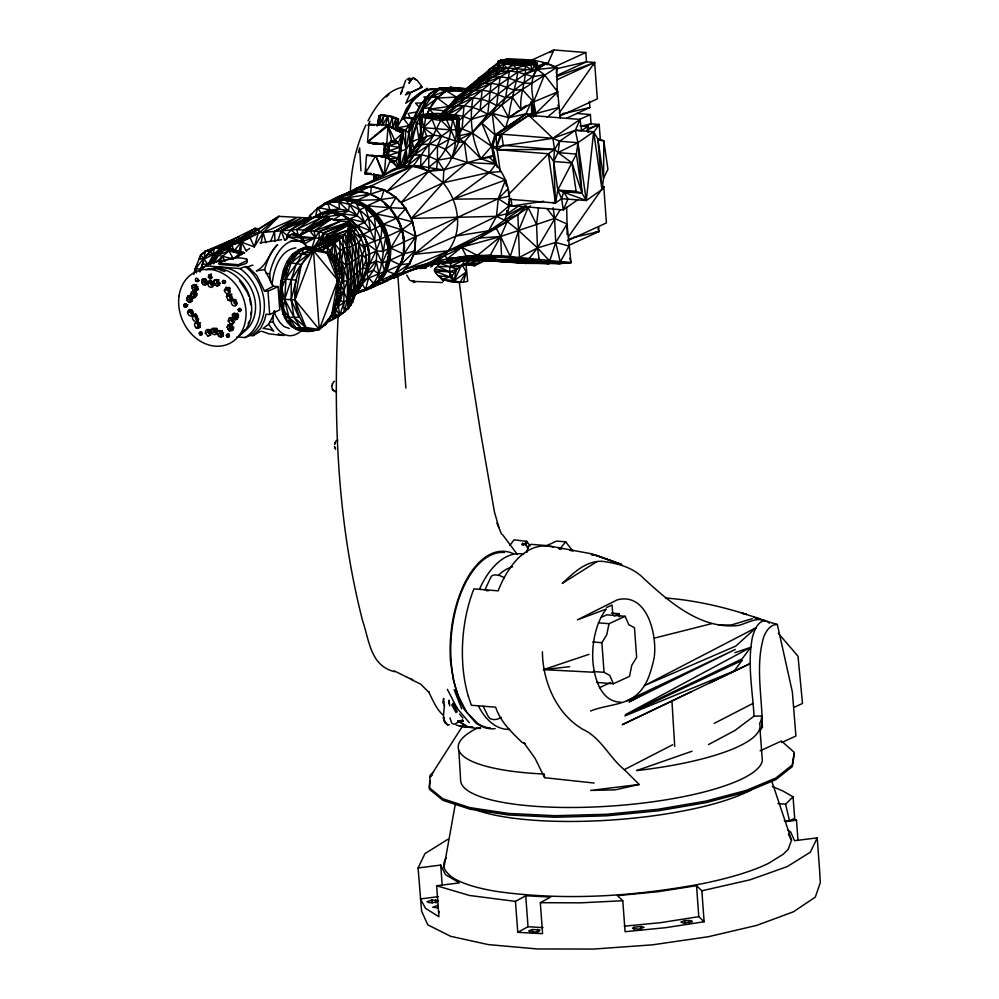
<?xml version="1.0" encoding="UTF-8"?>
<svg xmlns="http://www.w3.org/2000/svg" width="999" height="999" viewBox="0 0 999 999"><rect width="100%" height="100%" fill="white"/><g stroke="black" fill="none" stroke-linecap="round" stroke-linejoin="round"><path stroke-width="1.5" d="M350.774 192.295L355.806 188.649L401.698 166.558L422.265 138.337L425.574 118.232L424.95 116.146L420.467 115.26L419.992 116.021L420.904 139.123L402.272 165.984L399.088 168.194M375.374 178.833L375.387 174.525M437.724 908.303L437.737 905.456L432.754 907.192L438.461 908.016M444.018 705.481L444.031 701.922M641.221 929.569L641.221 926.485L633.89 927.247L632.604 928.283L638.436 929.22L644.043 927.322L641.221 926.485M203.197 284.603L205.757 283.566L204.133 281.568L204.146 279.32L201.723 280.432L201.786 282.63L203.197 284.603L205.369 285.239L207.168 283.791L207.305 281.256L204.695 278.621L202.785 278.771L201.723 280.432M280.682 299.55C280.831 310.539 284.915 325.05 296.591 328.621M280.731 285.976C281.481 272.165 286.725 253.534 301.448 249.138M317.944 246.229L327.06 241.121L328.696 238.037L342.545 236.95L343.419 248.077L341.596 261.101L338.773 263.324L336.238 262.625L333.741 263.286C335.452 257.592 338.711 251.835 343.419 248.077L349.687 247.103L358.678 242.57L361.388 239.098L349.425 228.346L342.545 236.95L334.528 243.294C327.597 255.994 336.813 267.57 337.774 280.257C337.887 291.97 336.476 303.833 331.868 314.71L332.729 319.368C334.166 309.84 342.532 302.734 340.647 292.37C336.501 284.84 338.137 276.224 335.452 268.194C333.404 253.072 317.694 245.479 303.696 247.627C280.532 260.289 277.447 294.056 285.739 316.87C290.859 334.702 317.894 335.976 327.347 322.028C339.123 316.646 352.56 309.228 354.645 295.254C373.339 274.488 368.656 240.884 349.6 222.003L340.647 221.129L322.665 217.12L322.677 213.574L332.242 212.712L356.98 215.634C370.904 225.924 378.596 243.756 376.186 260.939C375.137 275.249 361.051 281.306 356.056 293.531C431.318 273.202 358.966 152.959 308.241 218.132M387.2 143.719L388.923 145.679L389.21 150.637L388.186 152.622L383.254 156.606L385.127 151.648L384.915 145.429L386.326 142.732L388.161 146.653L388.174 155.494L386.775 157.867M192.507 316.745L192.495 318.781L193.943 320.866L196.241 321.503L197.927 320.055L197.228 316.034L195.479 314.935L193.744 315.035L192.507 316.745L194.93 315.634L196.016 313.948L193.744 315.035M342.382 195.604L338.324 197.24L358.766 187.675L371.278 186.401L384.14 189.71L396.079 197.303L405.919 208.404L412.712 221.94L415.796 236.588L414.847 250.924L409.977 263.524L394.767 274.001L386.713 280.819L377.073 284.765C403.396 278.296 409.79 245.292 399.488 223.351C393.019 206.955 377.709 193.544 359.852 191.646C345.454 191.633 331.381 198.976 320.429 207.592M418.481 143.719L421.216 130.657L420.467 115.26C432.829 112.475 447.053 112.75 458.878 117.457L456.755 119.006C455.919 136.651 457.043 156.169 443.843 169.942L443.119 182.792C458.816 201.586 463.661 230.532 448.126 250.886C439.96 263.798 422.939 266.184 409.565 270.891C452.085 253.883 493.106 232.53 530.394 205.869M509.965 545.354L514.023 539.81L526.873 541.371L527.272 542.245L526.073 543.906L526.198 541.383M400.05 168.257L400.499 145.642L400.05 151.448M345.779 309.74L348.489 308.416C348.351 279.595 344.43 250.462 349.6 222.003L319.068 231.668L296.728 229.495L252.11 233.354L220.804 246.803L213.798 248.239C206.156 255.894 197.39 263.986 193.444 274.063M384.128 175.374C397.29 164.011 412.624 164.223 428.559 167.545L437.487 160.19L452.11 157.692L458.666 142.095L458.878 117.457C445.829 114.435 432.155 122.265 419.992 116.021L421.116 133.841M620.891 702.16C601.211 702.047 594.53 678.696 593.006 662.662A51.998 28.846 -85.6 0 1 606.243 609.103L577.422 619.83L617.182 599.875C647.639 591.82 657.667 636.301 654.058 658.428C651.061 670.466 648.214 683.116 639.248 692.319C626.798 705.744 606.43 704.42 590.559 711.038M341.77 313.162L344.48 312.038C341.533 297.989 349.35 277.697 335.452 268.194L336.238 262.625L334.702 259.678L334.528 243.294L317.507 249.001L314.76 248.689M286.788 239.685L286.875 235.102C296.428 221.853 315.809 211.676 331.968 219.256M345.654 309.503L348.489 308.416L350.499 292.982L361.476 279.458L364.285 278.659L353.658 297.59L352.56 297.602L350.861 305.482C348.301 279.832 357.23 253.796 348.576 228.858C358.341 244.193 358.728 262.175 361.476 279.458L357.679 290.097L353.808 297.153L352.622 302.36L352.56 297.602L348.776 289.648C353.521 271.216 347.365 252.435 345.117 234.066L328.696 238.037L328.109 240.784M410.139 155.207L408.991 125.737L412.662 117.957L415.397 119.83L416.458 124.176L418.956 139.123L418.606 142.969M291.571 324.538L287.1 321.853L288.773 320.229L291.121 325.662L295.891 327.872L308.291 331.131L319.28 329.495L331.531 315.721L336.626 299.962L337.287 293.169L340.996 284.89L343.519 281.556L340.172 250.799L334.528 243.294L330.07 250.424L329.907 256.119C342.158 276.923 340.01 306.031 325.15 325.162L331.868 314.71L333.853 314.248L339.76 315.397L343.956 302.372L347.202 299.638L348.776 289.648M566.67 207.355L567.032 224.051L570.978 262.65L501.548 255.744L477.097 255.332L447.427 258.741L406.231 268.831L479.22 238.012L504.095 220.479C516.246 199.538 506.505 172.49 489.373 157.43L480.906 158.641L443.843 169.942L428.671 171.254L387.275 191.184L371.278 186.338L355.806 188.649L413.311 165.822L429.021 144.068L440.946 119.868L458.454 118.319L459.777 139.361L458.666 142.095L441.658 136.239L433.641 135.19L426.71 136.326L420.904 139.123L406.655 158.779L413.736 155.307L450.474 129.858L456.081 129.733L458.666 142.095L464.348 142.095L480.906 158.641L495.891 164.086L489.597 172.365L453.409 199.151L411.388 218.381L415.834 236.601L414.023 254.308L406.231 268.831L403.721 270.642M363.823 277.247C384.078 247.827 348.039 197.09 314.235 217.008C326.998 208.366 344.106 205.819 356.98 215.634L359.59 209.84L365.322 207.205L371.765 214.261M405.806 161.351L405.482 129.995L408.991 125.737L402.709 117.333L396.94 127.847L405.482 129.995L408.803 133.229L403.409 165.834M235.377 319.692L237.799 318.581L235.876 317.807L234.877 313.361L232.355 314.648L233.504 318.856L235.377 319.692L237.2 319.218L237.675 315.072L234.128 313.087L232.355 314.648M359.066 291.271C371.378 290.946 381.705 281.793 386.9 271.116L387.699 256.643M408.891 156.731C411.326 132.43 413.736 99.8 439.036 88.224L452.822 88.087L449.762 88.349M338.137 315.921C333.279 417.994 337.1 521.878 362.724 621.228C369.43 640.859 370.417 665.871 394.642 671.69M410.614 260.527L409.977 263.524L400.699 264.785C406.955 249.625 404.795 232.18 397.265 217.894L405.919 208.404L403.633 206.431M293.581 326.748L291.121 325.662L281.706 288.511C286.039 273.389 301.111 263.137 303.696 247.627L310.052 247.452L317.507 249.001L339.298 239.86C342.158 254.82 336.226 269.543 337.625 284.278L340.996 284.89L347.202 299.638L348.489 308.416M198.514 289.81L195.255 289.061L194.343 284.89L192.033 285.839L192.695 289.972L196.091 290.921L197.327 289.71L197.452 287.487L196.478 285.477L193.981 284.453L192.033 285.839M361.963 283.429L365.459 289.71C384.652 278.534 380.931 254.932 386.201 236.726L381.343 225.275L373.801 216.284M338.324 197.24C381.056 172.727 424.026 239.323 394.767 274.001L381.094 280.294L379.757 280.032L373.526 284.415M312.924 248.514L323.888 232.767L349.113 223.127L358.678 242.57L362.038 254.645L366.583 259.178L363.024 267.557L347.752 280.494L343.519 281.556L344.318 269.68L346.341 265.547L341.596 261.101L341.92 276.336L340.647 292.37L337.712 301.611L339.76 315.397L327.347 322.028L331.868 314.71L331.531 315.721L337.774 280.257L326.898 252.635L315.272 248.326L300.936 248.689L291.121 262.849L286.775 266.571L285.639 272.178M286.9 318.144L283.142 313.973L283.454 307.942M240.796 252.772L241.371 242.108L258.891 233.042L278.896 216.358L312.312 218.169L322.677 213.574L314.223 217.445M364.91 289.398L373.139 287.063L386.9 271.116L400.287 264.972C406.68 249.762 404.732 232.355 396.84 218.082L376.223 213.986C364.51 200.649 341.695 191.284 326.423 203.996M532.667 116.246L530.357 114.198L525.936 113.849L508.653 117.682L492.232 113.299L470.891 119.38L463.086 116.309L454.757 114.673L447.102 115.022L474.2 90.31L501.323 70.792L502.922 67.87L503.783 62.363L534.89 61.788L536.987 63.062L537.3 69.443C526.523 82.979 534.677 101.111 536.163 116.471M506.78 60.602L500.549 60.09L518.144 61.726L507.992 60.902L506.006 59.353L519.118 62.45L527.547 63.049L534.89 61.788C523.114 59.316 510.314 57.68 498.563 60.839L498.151 61.701C510.227 66.658 524.15 60.177 536.987 63.062C511.925 65.522 491.67 82.105 473.014 97.677C469.405 118.519 471.478 139.385 480.906 158.641L491.545 146.341L496.016 134.952L505.469 128.109L508.653 117.682L521.103 109.803C518.918 94.78 526.985 80.257 525.187 65.584L516.858 63.112L505.931 62.325L518.144 61.726L536.987 63.062L535.714 70.317L532.979 76.623C500.611 97.765 475.287 127.16 452.11 157.692L445.379 149.375C435.726 144.106 423.164 141.483 413.661 148.426L421.453 137.75M194.93 315.634L195.654 319.056L197.502 320.304M289.098 263.162L286.775 266.571L284.69 299.413L283.229 309.228L284.453 311.501M283.229 309.228L295.891 327.872L301.074 327.884L313.174 330.669L305.856 327.497C288.037 304.72 292.12 265.996 315.272 248.326L322.053 249.95L334.528 243.294L340.497 272.377L337.625 284.278M400.062 153.259L400.499 145.642M349.6 222.003L323.888 232.767L323.476 239.748L322.128 243.968M353.371 231.606L356.206 229.945L349.475 224.85L348.514 225.1C345.841 248.289 358.241 271.328 352.41 295.005L353.658 297.59C361.551 282.367 357.192 263.986 364.885 248.976L358.678 242.57L358.716 256.693L353.658 297.59L350.499 292.982C354.358 272.852 358.279 251.91 353.371 231.606L348.514 225.1L327.31 234.565L320.941 244.83M221.391 335.427L219.792 333.366L219.98 330.632L217.632 331.543L217.345 334.228L218.856 336.426L220.879 337.075L223.476 335.976L221.391 335.427L218.856 336.426M350.374 191.858C351.011 168.756 356.119 145.792 366.021 124.875M390.509 161.638L393.344 162.113L395.904 160.802L398.039 157.967L400.212 151.848L403.421 132.967L387.375 125.1L367.545 142.008L372.465 143.481L381.156 144.068L368.169 142.869L367.545 142.008L368.893 124.313L387.375 125.1L395.229 129.308L396.029 117.695L383.878 115.147L379.121 115.522L377.21 126.061M205.394 333.191L205.532 331.119L206.855 329.558L208.641 329.595L210.452 330.881L210.801 334.877L207.904 335.976L205.394 333.191L207.792 331.893L208.154 329.458M556.318 73.302L556.73 67.42C544.742 61.651 531.343 58.929 518.056 59.715M396.566 126.249L396.228 130.906L398.239 118.769L391.408 117.108M400.112 155.619L400.799 146.828M494.83 163.511L491.545 146.341L494.867 134.853L526.286 113.874L528.771 115.297L552.922 138.299L554.532 149.488L553.671 161.476L555.494 202.997L508.903 199.251M596.865 561.638L562.3 583.391C573.351 573.076 585.414 560.988 601.723 561.263C617.345 563.211 633.166 567.257 644.367 579.07C669.967 602.497 701.236 629.745 738.436 625.449C747.227 623.326 756.393 616.858 765.509 620.654C757.642 620.941 754.42 630.431 752.534 636.738C747.165 662.924 752.484 689.847 754.07 716.121L734.827 730.544L708.528 744.555M400.449 167.208L400.212 151.848L403.159 132.717L394.73 140.16L391.783 141.433L389.672 144.468L372.465 143.481L386.688 144.231L388.074 125.911L387.375 125.1L392.707 128.359L396.029 117.695M292.295 257.093L292.532 254.046L295.329 253.534M373.339 155.669L371.64 155.557L375.724 155.744L383.479 175.911L365.097 173.714L366.521 155.295L380.244 156.044L366.521 155.295L367.257 155.345M398.951 168.706L390.347 160.352L388.686 157.055L375.724 155.744L384.303 175.212L385.714 156.868L375.075 155.757L380.244 156.044M400.137 156.306L401.311 141.046M430.02 780.793L429.37 789.21L442.994 800.374L470.129 809.202L508.578 814.984L555.294 817.244L606.518 815.821L658.154 810.826L706.056 802.647L746.415 791.945L775.973 779.582L792.369 766.545L794.305 753.87M402.572 205.282L401.361 202.435L428.671 171.254L429.021 144.068M411.338 152.547C412.038 131.756 420.779 112.4 429.345 93.869C439.085 88.262 451.361 85.39 462.212 89.348M401.036 143.844L401.286 140.871M413.661 148.426L421.391 138.299L420.904 139.123L421.578 117.108L448.676 117.87L453.309 115.335C444.405 115.634 434.627 117.67 426.148 113.948L426.76 118.019M210.364 333.716L208.878 332.342L209.066 330.169L210.489 329.42M557.33 96.079L556.73 67.42L554.72 67.283L546.665 63.274L542.557 63.312M394.056 170.354C404.57 162.113 417.619 167.245 428.671 171.254L436.613 168.756L437.487 160.19C448.876 149.338 450.049 134.041 452.759 119.618L452.172 118.531L457.305 116.458L452.485 116.92L452.909 119.705M443.568 714.61L444.468 705.132M534.94 62.987L535.177 60.477L529.333 61.439M350.499 292.982L353.796 296.091L358.416 282.692L353.808 297.153L357.679 290.097L358.416 282.692L355.607 258.778L352.547 245.579L347.327 230.357L328.571 236.476L326.124 241.508L319.268 238.311L300.1 236.463M373.576 284.503L379.757 280.032C393.394 260.539 392.682 231.743 376.223 213.986L374.975 214.885L370.954 212.737M409.016 270.529L424.25 266.421L448.126 250.886L488.711 230.806L496.478 216.346L498.276 198.701L505.494 179.97L467.12 162.462L452.11 157.692M282.23 292.183L281.506 299.176L283.117 304.97M458.866 137.025L459.777 139.361L472.215 132.967L481.855 123.064L487.762 114.248L491.058 83.379L499.375 84.728L514.61 90.297L522.265 89.485L556.73 67.42L537.3 69.443L525.424 74.026L516.058 80.42L498.114 94.143L480.107 110.152L462.05 128.983L459.14 134.478M336.238 262.625L336.9 256.443L331.943 253.709L327.46 247.452L327.472 253.072L319.593 249.475L302.447 253.808L291.121 262.849L285.876 279.096L282.979 279.358L285.352 273.576L283.341 270.592L288.299 265.622L287.375 261.189L292.183 258.629L290.384 259.553L291.121 262.849L301.223 264.423L313.486 250.649L327.472 253.072L330.07 250.424M458.116 127.373L472.215 132.967L491.545 146.341L496.715 146.778L552.922 138.299L575.324 130.295L593.643 131.768L586.288 200.499L561.65 198.701L555.494 202.997L552.484 202.435M328.396 240.784L328.571 236.476L327.31 234.565L319.068 231.668L315.135 237.7L311.913 247.939M388.024 252.572L388.449 248.776L387.125 243.544M487.762 114.248L480.107 110.152L482.105 90.185L490.409 91.608L505.694 97.677L512.062 96.903L522.265 89.485L533.591 101.935L557.692 91.92L556.805 89.173M569.929 258.279L570.978 262.65L560.352 263.586L542.407 262.175L539.248 259.84L537.487 247.939L536.575 224.45L538.498 207.967M271.99 284.802C273.639 270.467 279.171 250.187 295.841 247.827M400.137 263.661L402.16 259.79L402.709 255.294M403.271 250.811L404.37 241.82L402.497 234.715M363.024 267.557L361.476 279.458L366.371 269.243L363.024 267.557L362.038 254.645L346.341 265.547L343.419 248.077L339.298 239.86M200.162 258.853L200.687 254.82L205.157 251.211L239.31 236.825M324.975 220.891L329.333 218.069L307.267 230.307L327.073 217.457L313.923 217.233L296.728 229.495L298.601 236.338C308.841 229.345 319.73 222.602 331.606 218.843L298.601 236.338L298.776 235.002L295.354 233.791L291.408 234.403L287.724 236.713L285.04 240.247M399.775 168.269L398.039 157.967L402.285 132.992L388.074 125.911L367.545 142.008L389.672 144.468L372.465 143.481M276.973 218.694L278.896 216.358L259.478 228.771L254.932 228.409L229.42 241.109L229.708 243.706L205.157 251.211L204.083 259.116L200.012 271.566M508.553 194.468L548.376 153.771L555.494 202.997L557.792 190.01L586.288 200.499L601.997 189.56L603.558 178.184L597.902 139.086L593.643 131.768L577.934 142.707L559.615 141.234L554.532 149.488L548.376 153.771L497.127 149.65L492.644 146.453L493.681 155.931L489.373 157.43L493.231 155.544L492.644 146.453L496.016 134.952L528.771 115.297L580.019 119.43L575.324 130.295L559.615 141.234L558.054 152.61L553.671 161.476L557.792 190.01L561.65 198.701L563.261 209.89L512.012 205.769L509.565 204.433M554.532 149.488L497.127 149.65L503.284 145.367L554.532 149.488L558.054 152.61L577.934 142.707L576.373 154.083L582.03 193.182L586.288 200.499L577.934 142.707L575.324 130.295L581.63 130.607L587.799 126.324L588.686 132.467M238.499 251.411L230.057 248.064L220.804 246.803L241.371 242.108L254.32 246.928L259.478 228.771L235.289 241.471L254.932 228.409L257.817 229.208M443.693 113.998C461.076 94.48 483.116 80.095 503.159 63.786L509.44 70.941L505.694 97.677L501.773 105.045L481.855 123.064L491.545 146.341M226.898 293.718L228.883 293.519L230.245 291.696L229.67 288.886L226.036 287.2L224.375 290.447L225.312 292.495L226.898 293.718L229.508 292.645L226.798 289.535L227.098 287.5M332.242 385.389L332.48 383.791M200.025 271.815L204.083 259.116L209.715 251.561L213.561 254.295L233.341 258.891L239.485 253.684L242.083 253.459M327.947 240.709L328.571 236.476L348.514 225.1L355.494 244.068L349.163 232.904L348.451 234.378M296.728 229.495L339.46 209.003L338.948 202.035L344.68 199.4L349.513 204.445L356.98 215.634L349.837 218.918L364.535 222.427L368.494 217.844L374.225 215.21L377.36 220.829M379.17 125.05L380.694 115.097L388.062 115.684L388.998 125.986M399.588 131.531L403.221 132.83L400.424 151.299L400.287 167.782L400.075 164.81M393.906 118.219L398.239 118.769L396.491 130.195L398.601 119.605M440.259 113.786L439.897 116.234L429.445 116.259L425.574 118.232M383.166 156.418L385.09 144.755M518.806 110.614L508.653 117.682C510.339 102.098 515.546 87.575 517.757 72.115L516.421 68.531L513.424 65.172L503.159 63.786L525.187 65.584L536.563 63.911L537.3 69.443L544.492 74.775L557.692 91.92L560.202 117.969M438.174 275.786L451.173 277.085L456.905 269.106L463.124 265.272L463.998 259.977L449.962 266.845L437.525 266.358L434.565 268.831L434.565 270.979C440.821 282.567 456.106 283.629 467.707 281.343L466.083 265.022L463.249 264.623L475.087 265.497L485.127 260.477L525.874 263.349L560.352 263.586L477.21 260.264M197.015 295.392L195.23 295.317L194.093 293.544L194.38 291.895L195.529 291.283M199.076 325.899L197.939 324.126L198.227 322.477M228.983 291.258L227.847 289.485L228.122 287.837L229.283 287.225M231.968 318.419L231.693 320.067L232.829 321.84L234.615 321.915M326.124 241.508L327.31 234.565L349.113 223.127L356.206 229.945M377.435 125.437L379.121 115.522L379.483 116.359M320.679 327.46L319.28 329.495L305.856 327.497L294.98 299.887L301.223 264.423L291.308 279.633L284.69 299.413L294.081 317.457L301.074 327.884L308.291 331.131L312.362 330.257M587.025 130.657L587.799 126.324L580.032 125.699M444.006 867.12L455.282 804.257M230.769 324.3L233.354 323.226L230.644 320.117L231.131 317.457L228.883 318.431L228.222 321.029L230.769 324.3L232.829 324.076L234.003 322.29L233.741 320.055L231.181 317.694L228.883 318.431M193.157 297.777L195.142 297.577L196.453 294.393L193.594 291.159L191.284 291.908L190.634 294.505L191.571 296.553L193.157 297.777L195.754 296.703L193.057 293.594L193.544 290.934M382.03 125.05L383.878 115.147L379.57 125.062M386.326 262.675L384.727 271.391L379.021 280.432L365.459 289.71L368.606 277.772L366.308 273.389C370.679 257.043 383.878 243.444 381.343 225.275L363.424 234.253L367.545 243.968L376.611 250.911L382.217 263.224L384.727 271.391L362.537 280.557M400.212 148.526L402.947 134.253M195.267 314.198L193.469 315.035L191.308 314.136L190.06 311.75L190.472 309.615M456.481 268.544L454.133 280.682L448.464 281.056L458.966 281.905M261.064 243.032L263.112 232.73L278.896 216.358L258.941 228.734L235.289 241.471L239.498 239.448M208.391 277.173L208.791 275.2L211.301 273.926L210.764 276.773L212.113 277.585L209.827 278.709L208.391 277.173L210.764 276.773M625.099 616.308L609.015 623.688L606.743 634.777L601.873 642.694L604.045 672.339L609.727 675.411L613.423 683.753L629.507 676.373L631.78 665.297L636.65 657.379L634.477 627.734L628.796 624.662L625.099 616.308L606.78 614.835L601.41 617.295M214.011 280.457L214.086 284.365L217.27 286.176L219.68 285.002L216.583 283.429L216.346 279.52L214.011 280.457L216.858 279.645L218.656 281.006L219.393 283.529L217.27 286.176M388.037 253.771L389.185 248.414L383.466 224.226L367.17 205.856L380.706 199.675L356.918 200.374L334.74 198.888L359.852 191.646L356.78 192.145M344.48 312.038L347.202 299.638L347.752 280.494L349.662 262.924L343.419 248.077M194.093 274.001L195.28 268.619L200.687 254.82L204.795 252.859M449.038 703.796L449.013 700.149L449.725 705.843M353.696 275.449L355.582 285.951L353.658 297.59M377.572 124.763L379.158 117.77M603.109 189.298L603.758 186.476L568.319 236.963M401.148 142.82L403.421 132.967L401.898 133.429L403.221 132.83M386.463 157.005L388.174 155.494L400.212 151.848L399.712 147.427L403.159 132.717L388.074 125.911L391.783 141.433L386.688 144.231M187.6 312.65L188.049 310.726L189.573 309.503L191.383 309.827L193.044 311.463L193.394 314.161L192.02 315.921L190.01 315.984L188.499 314.747L187.6 312.65L190.06 311.75M334.702 444.205L335.077 442.644M315.234 217.582L317.645 207.592L329.92 209.815L327.709 202.984L344.68 199.4L344.742 200.287L346.178 197.914L412.275 166.296L420.616 166.546L428.671 171.254L443.119 182.792L489.597 172.365L501.298 171.653M370.891 173.639L365.097 173.714L366.196 169.318M593.93 65.335L594.642 62.475L586.5 61.813L556.268 68.819M445.167 88.749L439.036 89.273L425.811 100.487L408.803 133.229L412.662 117.957L402.709 117.333L405.094 118.681M334.565 444.343L335.627 441.608M385.577 125.412L388.062 115.684L382.555 125.125M421.228 131.044L418.918 140.072L421.491 138.774M440.959 114.136L464.91 91.359L465.397 89.51L497.864 62.675M238.823 251.723L241.371 242.108L220.442 248.464L213.798 248.239L213.561 254.295L208.092 264.448L200.437 269.043L195.28 268.619L196.591 272.952M421.253 130.607L418.956 139.123C405.894 141.783 403.908 156.069 400.799 166.746M380.432 177.997L381.206 175.187M358.391 152.435L359.652 147.914L360.951 170.829M463.461 282.267L466.308 271.99L462.574 265.684M246.753 259.166L246.216 261.051L238.311 264.698L218.968 263.149L219.031 264.398L238.386 265.959L246.366 263.361L247.277 261.913L246.753 259.166C237.45 256.331 227.285 258.416 218.968 263.149M455.706 99.663L456.431 97.115C472.477 85.464 490.422 76.586 509.44 70.941L517.757 72.115L532.979 76.623L544.492 74.775L533.591 101.935L521.103 109.803L512.062 96.903L501.773 105.045L496.665 105.707C484.403 98.077 469.53 95.854 455.706 99.663L467.232 91.758L483.079 83.416L500.074 77.035C511.213 76.861 520.704 85.09 531.805 82.929M395.229 129.308L398.239 118.769M531.206 116.596L530.357 114.198L500.087 135.277L496.715 146.778L500.237 171.191M561.65 198.701L563.698 191.708L576.123 191.483L582.03 193.182L577.934 142.707M324.138 243.419L327.31 234.565M377.622 125.387L380.694 115.097L392.395 116.596L392.707 128.359M507.992 60.902L507.767 61.676L516.858 63.112L534.665 64.648L535.714 70.317L498.314 67.295L478.446 78.122L478.633 79.683L464.91 91.359L446.353 90.847L439.036 89.273L431.755 96.641L415.397 119.83M389.135 127.46L392.395 116.596L385.015 115.996M402.16 259.79L403.971 253.808L415.796 236.588L498.276 198.701L509.527 196.066M408.803 133.229L413.386 118.332L420.567 104.171C431.406 95.667 444.617 90.372 458.104 88.024M268.619 324.263L273.751 331.193L269.942 329.395L263.137 328.421L268.619 324.263L272.952 316.071L274.6 310.801M285.352 273.576L280.756 281.456L279.832 292.932L282.342 298.788L280.657 304.071L281.643 306.805M387.575 192.67L384.14 189.71L380.969 199.525L396.079 197.303L389.922 207.742L376.223 213.986M487.487 260.165L525.874 263.349L549.675 261.039L555.731 242.42L567.032 224.051L554.582 218.406L547.065 208.679M319.355 245.717L323.888 232.767M277.984 240.359L281.194 230.669L300.899 218.144L274.6 231.418L270.579 241.471M316.396 246.965L319.268 238.311L319.068 231.668L340.647 221.129L333.291 219.855L341.009 214.797C363.062 223.364 375.474 251.511 365.784 273.264C374.001 253.384 365.047 226.598 345.167 217.682M264.598 269.605C267.432 260.689 270.604 251.211 277.672 244.68C269.193 252.347 267.183 265.934 256.318 270.904L264.598 269.605L273.301 286.226L278.059 286.613L279.77 309.865L269.693 314.485L266.121 314.21L264.41 320.592L260.627 328.434L252.997 335.689L250.287 335.439L245.042 337.55L237.35 336.938M332.729 319.368L335.664 314.91L335.327 304.308L340.197 300.187L347.752 280.494L341.596 261.101L340.497 272.377L336.938 275.399L340.996 284.89M227.098 327.247L227.747 325.324L229.345 324.313L231.93 325.387L233.004 328.184L231.98 330.582L229.37 330.919L227.098 327.247L229.445 326.124L230.17 324.213L227.747 325.324M400.949 93.282L405.731 80.207M352.41 295.005L355.582 285.951M207.605 283.941L208.491 281.456L211.014 280.195L210.052 282.517L207.605 283.941L208.953 286.601L210.851 287.437L212.725 286.838L213.586 284.24L212.213 281.593L210.364 280.844L208.491 281.456M409.29 144.443L416.458 124.176L420.666 122.989M771.952 781.668L791.533 840.159L788.111 849.4L783.191 854.282L768.581 863.323A174.063 41.708 -4.2 0 1 702.572 883.628C634.939 896.39 565.059 901.048 496.715 891.445A174.326 41.871 -4.2 0 1 449.925 875.574L446.004 871.453A173.639 41.683 -4.2 0 1 446.178 857.954M285.839 272.252L287.325 268.269M333.741 263.286L326.898 252.635L329.907 256.119L331.943 253.709M387.799 256.481L387.949 260.602L385.477 267.208L387.4 265.796C399.2 240.347 377.297 213.661 356.918 200.374L370.479 194.156L346.178 197.914M238.386 256.606L239.485 253.684L220.442 248.464L213.561 254.295L204.083 259.116L199.026 258.641M315.097 329.845L319.28 329.495L313.486 250.649L337.774 280.257L319.28 329.495L294.98 299.887L313.486 250.649L303.758 248.664L290.384 259.553L295.679 254.333M402.285 132.992L398.314 142.919L399.712 147.427L389.21 150.637L388.174 155.494L398.039 157.967L389.061 158.779M384.303 175.212L390.347 160.352L385.714 156.868L388.686 157.055L375.075 155.757M214.36 284.865L211.9 284.578L211.089 282.779L211.738 281.194M228.871 295.704L229.683 293.718L227.26 294.83L226.436 296.591L228.109 300.162L230.107 300.761L232.705 299.663L230.657 299.126L228.871 295.704L226.436 296.591M238.511 317.27L237.2 317.345L235.627 314.947L237.4 313.162M427.584 98.027L429.345 93.869M188.511 302.035L190.934 300.924L189.423 299.388L189.872 295.304L187.612 296.316L186.95 300.287L188.511 302.035L190.397 302.535L192.233 301.086L192.308 298.664L191.296 296.79L189.31 295.879L187.612 296.316M369.031 264.223L376.186 260.939L382.217 263.224L388.449 248.776L382.717 251.398L376.611 250.911L364.847 256.119M427.16 114.373C432.854 98.439 448.439 83.566 466.62 89.048M444.842 255.644L447.427 258.741L490.234 255.207L500.624 236.526L507.28 221.528L496.478 216.346L411.388 218.381L401.361 202.435L387.275 191.184L412.275 166.296L396.403 168.656C411.151 164.023 418.494 148.327 426.71 136.326L423.601 127.697L421.578 117.108M547.215 64.848L553.921 49.95L585.814 52.522L586.5 61.813L557.342 75.187M323.776 243.244L324.975 240.597M400.599 94.368L401.948 91.371M442.744 113.299L443.893 110.764L465.184 97.865L482.105 90.185L464.91 91.359M427.085 114.298L430.107 107.705L423.164 108.541L423.339 116.134M427.06 114.373L429.445 109.166L437.35 98.002L446.353 90.847L465.397 89.51L484.74 77.984L513.424 65.172L525.187 65.584L532.005 70.38L534.665 64.648L531.118 63.836L531.78 62.85M192.545 300.2L190.285 298.776L190.684 296.216M211.214 330.457L212.075 328.584L213.836 328.122L215.709 328.958L216.87 333.216L214.972 334.727L213.049 334.29L211.476 332.53L211.214 330.457L213.636 329.358L213.998 331.743L216.071 333.516M301.124 249.4L298.401 249.713L296.74 253.284L295.354 252.959L307.605 254.97L296.353 263.536L291.308 279.633L291.134 299.762L294.081 317.457L305.856 327.497L301.074 327.884L288.686 317.345L285.739 316.87M410.489 93.107L405.744 103.297L427.335 88.224M427.235 116.783C433.666 120.504 442.557 121.091 449.475 118.681L432.205 113.636L429.445 116.259L452.759 119.618L456.755 119.006L458.891 129.333L458.878 117.457M484.915 589.835L491.083 576.723A10.002 4.958 25.2 0 1 504.358 577.797M367.919 125.512L369.917 121.279M461.188 265.771L454.133 280.682L442.569 279.395L440.571 277.297M788.161 830.344L790.709 832.067L794.567 840.708L817.219 837.861L819.505 868.868L820.316 882.616L815.321 897.09L793.543 911.75L756.842 925.361L708.403 936.712L652.422 944.842L593.718 949.05L537.387 948.963L488.286 944.592L450.674 936.313L427.784 924.849L421.603 911.175L418.082 867.956L424.95 853.633L447.952 839.247M817.219 837.861L810.339 852.184L787.337 866.558L750.137 879.794L701.86 890.783L696.54 885.688L658.079 891.695L617.457 895.641L622.777 900.736L625.087 931.705L665.546 927.684L704.12 921.765L701.86 890.783M462.562 260.302L451.136 262.937L439.173 263.062L437.525 266.358L449.762 271.853L453.933 272.29M195.28 268.619L197.365 264.435M385.602 157.767L388.186 152.622L383.266 142.82M498.613 63.824L489.398 69.231L487.549 72.915L465.397 89.51L450.487 87.437L452.822 88.087L439.036 88.224L439.036 89.273L447.702 89.922M334.315 255.02L332.043 259.515L334.702 259.678M360.252 239.835L362.937 234.515L358.566 234.815M441.983 114.56L443.893 110.764L429.445 109.166L433.391 113.836M248.064 323.688L249.3 321.266M381.506 274.962L380.182 277.547L382.592 273.626M318.032 245.854L321.578 238.973M387.275 243.469L389.185 248.414L390.172 260.14L386.9 271.116L394.767 274.001L398.801 266.246M220.517 283.067L219.468 283.841L217.645 283.279L216.958 281.131L218.706 279.52M364.86 274.338C376.561 252.46 362.774 224.288 341.271 214.335L348.426 211.051L349.513 204.445L355.244 201.823L356.031 203.022L351.798 201.998M364.26 249.4L367.02 244.131L362.687 245.142M452.485 116.92L453.309 115.335M403.146 118.993L410.439 105.232M368.007 120.842C375.736 106.418 386.451 89.773 403.971 86.988M404.158 165.584L408.216 157.992L421.628 144.605L433.641 135.19L423.601 127.697L420.729 126.885L419.992 116.021L424.95 116.146L432.205 113.636M230.057 248.064L222.802 248.714L215.934 254.545L210.477 264.673L223.651 247.527L230.057 248.064L232.243 249.613M213.711 263.836L218.419 255.095L225.212 249.325L232.38 248.689L234.528 250.212L241.371 242.108L246.516 251.398M219.805 261.226L222.402 256.418L228.933 250.874L232.38 248.689L234.49 250.687M332.392 383.978L333.029 382.779M223.127 334.752L221.416 334.203L220.692 332.093L221.516 330.582M237.912 309.665L239.548 308.254L240.684 309.091L241.034 310.589L240.022 311.725L237.912 309.665L240.634 308.579M474.225 260.252L560.302 262.013L568.955 246.104L555.731 242.42L537.487 247.939L519.468 257.38L520.129 259.515L542.407 262.175L570.978 262.65M462.824 725.636L430.082 776.922L429.233 787.599L442.807 798.775L469.892 807.617L508.341 813.411L555.044 815.696L606.281 814.285L657.929 809.29L705.868 801.111L746.253 790.409L775.836 778.046L792.257 764.997L794.193 752.322L781.493 741.021L760.127 750.823M366.795 288.449L371.191 287.088L356.056 293.531L362.412 289.822M560.152 209.703L537.487 247.939L529.133 258.554L503.771 261.726L480.681 260.264M500.087 135.277L494.867 134.853L492.232 113.299L496.665 105.707L500.074 77.035L492.032 76.973L478.633 79.683L493.881 71.553L502.922 67.87M370.979 173.364L365.097 173.714L375.724 155.744M521.753 544.692L522.664 543.156L522.739 544.505L525.786 542.894M396.84 218.082L383.466 224.226L401.773 229.72L390.684 248.114L389.185 248.414M355.332 228.696L357.317 225.811L364.535 222.427L359.59 209.84L355.244 201.823L347.739 200.724M384.19 271.016L387.4 265.796M255.12 245.642L263.112 232.73L296.503 217.844L274.6 231.418L274.962 241.483M438.611 913.011L439.348 911.85M222.415 281.643L223.264 280.332L224.688 280.694L225.549 282.155L224.925 283.529L222.889 283.129L222.415 281.643L225.15 280.582M199.213 333.154L200.062 331.843L201.473 332.205L202.123 334.54L201.161 335.277L199.713 334.702L199.213 333.154L201.885 332.068M194.543 323.813L197.989 321.141L194.543 323.813L194.73 325.899L195.891 327.759L198.077 328.434L199.763 327.472L200.275 324.987L199.176 322.852L197.44 321.74L195.567 322.252M205.856 278.758L205.132 281.256L206.144 282.567M196.628 315.072L195.916 317.557L196.928 318.881L198.726 319.093M407.442 92.033L405.482 94.917L422.427 87.225L417.17 80.257M335.452 268.194L338.773 263.324M559.74 549.138L565.684 541.82L572.315 550.437M559.215 112.962L594.642 62.475L597.315 98.901L559.84 116.096M593.881 132.055L599.2 124.475L591.058 123.826L580.469 126.274M360.402 287.088L354.408 295.204L360.402 287.088L357.679 290.097M750.811 647.277L742.045 658.94L625.411 714.672L750.811 647.277L734.877 652.684M191.908 309.777L191.209 312.1L193.294 313.861M401.698 166.558L408.216 157.992M236.738 257.255L239.485 253.684M202.36 263.973L208.092 264.448L215.934 254.545M399.013 152.685L389.21 150.637L388.161 146.653L388.923 145.679L398.314 142.919L394.73 140.16L388.074 125.911M429.445 109.166L448.676 106.543L456.431 97.115L446.353 90.847M235.764 299.5L234.79 302.048L236.875 303.808M527.547 63.049L526.798 63.911L498.151 61.701L498.314 67.295L493.881 71.553L487.549 72.915L499.3 66.508L489.398 69.231M183.704 304.87L184.515 303.933L186.126 304.345L186.726 306.231L186.014 307.18L183.903 306.293L183.704 304.87L186.338 303.733M298.601 236.338L304.133 229.995L322.627 216.733M430.532 264.498L468.543 259.415L476.036 256.531L500.624 236.526L554.582 218.406L553.159 207.73M411.388 218.381L443.119 182.792L467.12 162.462L495.891 164.086M452.672 261.251C448.526 265.284 450.212 271.778 449.637 276.973L454.133 280.682L460.077 282.355L466.308 271.99L454.133 280.682L451.56 275.025M401.523 91.871L402.222 91.109M241.358 254.695L243.456 252.435C233.167 262.637 217.52 258.129 206.156 265.859A40.834 33.317 65.4 0 0 199.288 271.528M346.316 222.727L349.475 219.33L333.291 219.855M458.141 121.553L481.318 99.163L499.375 84.728L517.757 72.115L526.023 69.718M525.024 206.318L504.095 220.479L517.869 214.673L526.423 205.769M197.253 281.581L198.376 280.419L197.727 278.609L196.116 278.159L195.317 279.345L195.754 280.956L197.253 281.581L199.413 280.619M231.356 301.136L233.067 299.388L235.564 300.112L237.063 302.747L236.326 305.332L234.59 306.094L232.455 305.219L231.406 303.384L231.356 301.136L233.691 300.2L234.066 302.997L236.139 304.832M226.311 335.14L227.435 333.978L228.933 334.615L229.37 336.213L228.571 337.4L226.96 336.938L226.311 335.14L229.058 333.991M321.69 206.456L324.525 203.571L358.766 187.675L345.092 194.505M506.381 186.039L505.494 179.97L453.409 199.151L498.276 198.701L508.266 188.611L508.528 193.282M415.884 147.153L426.71 136.326M777.959 803.596L785.589 804.207L793.069 796.827L782.754 790.933L772.302 786.513M533.591 101.935L531.493 101.773L535.664 113.574L557.692 91.92M319.43 215.647L321.378 213.736L317.645 207.592M400.699 264.785L414.847 250.924L403.971 253.808M339.011 279.183L341.92 276.336M250.287 335.439C273.077 318.644 265.959 282.055 245.255 266.546L239.972 268.569L206.156 265.859M407.929 92.832L409.028 91.758L409.802 92.932L420.991 87.562M454.757 114.673L473.014 97.677L456.281 105.956L444.293 114.51M386.313 96.953L388.861 94.53M407.03 79.271L409.765 78.022M216.159 262.2L222.402 256.418L225.1 261.538M228.796 248.152L232.292 245.155L233.017 248.938M424.225 90.697L411.6 101.399L406.168 109.078L401.598 119.992L411.6 101.399C416.833 93.469 426.698 87.075 436.563 89.248M308.291 331.131L309.727 329.932M432.392 774.962L430.082 776.922L430.269 774.987L433.591 772.19M547.127 117.308L558.978 107.442L557.842 105.22M539.248 259.84L520.129 259.515L510.277 256.431L500.624 236.526L448.126 250.886L414.023 254.308L457.967 217.832M414.023 254.308L456.118 236.001L496.478 216.346L509.253 205.744L508.978 201.074M336.626 299.962L338.748 297.365L337.287 293.169L343.868 292.07M315.859 217.282L319.38 214.448L332.242 212.712L341.009 214.797L322.665 217.12M477.097 255.332L461.738 247.24L447.427 258.741L446.428 261.676L416.121 268.481L403.758 272.577M385.926 280.257L382.13 282.929L377.372 284.628L390.684 278.908L394.305 276.024M407.567 265.447L409.977 263.524L401.648 273.164L377.372 284.628M499.3 66.508L498.314 67.295L498.563 60.839L504.383 60.852L503.059 61.738L498.151 61.701L499.288 67.745L499.687 62.7L503.783 62.363L498.563 60.839L498.926 63.674M315.11 226.398L309.727 230.569L315.135 237.7L304.458 243.893L301.573 241.583L287.724 236.713L302.56 238.112L315.135 237.7L314.185 231.056L331.606 218.843L315.11 226.398L329.333 218.069M521.103 109.803L526.873 105.345M463.124 265.272L470.005 259.965L466.521 264.548L449.962 266.845L439.173 263.062M196.566 284.528L195.367 285.452L195.379 287.575L197.065 288.861L198.289 288.611M309.678 218.581L309.59 215.497L311.888 213.736M319.93 207.605L323.376 204.97L329.832 202.622M367.407 288.961L371.054 286.214L363.574 290.959L360.739 291.021M195.23 295.317L197.315 293.768M423.164 108.541L437.35 98.002L456.431 97.115M221.416 334.203L223.614 332.592M445.379 149.375L455.969 141.621L446.703 119.93L452.759 119.618L456.081 129.733M438.386 96.666L431.755 96.641L437.35 98.002L448.676 106.543L458.391 99.538L474.2 90.31L491.058 83.379L483.079 83.416L470.067 86.651M327.809 203.147L330.282 201.361L334.827 200.687M407.405 212.625L405.919 208.404L389.922 207.742L385.065 204.345L389.922 207.742L399.488 223.351L402.197 229.533L412.712 221.94L397.265 217.894M399.937 273.376L393.643 277.922L389.423 278.559M319.056 215.397L321.378 213.736M217.632 331.543L219.106 330.507L221.154 330.731L222.565 332.267L223.152 334.378L220.879 337.075M521.341 108.841L525.149 106.194M208.878 332.342L211.264 330.681M559.615 141.234L552.922 138.299L501.673 134.178L496.715 146.778L496.016 134.952L526.286 113.874M552.922 138.299L580.019 119.43L581.63 130.607M543.606 201.274L507.717 206.656M506.018 214.735L518.668 205.919M578.046 199.6L563.261 209.89L567.969 199.026L563.698 191.708L582.03 193.182L572.002 162.949L558.054 152.61L576.373 154.083L557.792 190.01L576.123 191.483L572.002 162.949L553.671 161.476L548.376 153.771M550.074 52.61L553.921 49.95L531.705 60.14M229.37 330.919L231.431 329.533L233.466 329.92M333.491 381.98L334.503 381.306M396.041 276.336L393.643 277.922L390.646 277.685M336.051 440.821L337.812 440.022M522.976 545.354L524.1 544.617M546.665 63.274L537.3 69.443L536.675 68.257L546.665 63.274L537.262 65.984M335.464 199.063L338.024 197.39M220.692 332.093L222.465 330.956M366.034 265.759L368.494 264.198L365.909 262.6M246.453 250.487L249.613 248.476M216.958 281.131L218.719 280.02M395.991 128.684L405.482 129.995L402.372 131.943L406.181 149.388L407.142 158.454M286.775 266.571L288.299 265.622M463.012 264.448L470.342 264.735L477.722 260.127L479.92 262.462L470.342 264.735L462.699 264.323M244.693 237.387L259.478 228.771M460.739 720.466L454.845 724.113L453.346 724.075L451.635 722.901L449.962 717.906M230.107 300.761L232.38 298.064L231.481 295.279L229.008 294.006L227.26 294.83M225.437 243.531L229.42 241.109L233.816 241.383M561.038 114.848L563.711 113.262M567.457 240.434L571.478 238.062M302.447 253.808L309.565 249.638L315.272 248.326M532.892 61.813L535.177 60.477M375.761 285.527L373.139 287.063L386.713 280.819L381.094 280.294M194.093 293.544L196.578 292.095M227.847 289.485L230.332 288.037M197.939 324.126L200.424 322.677M252.997 335.689L260.414 331.356M458.466 131.056L462.05 128.983L464.023 105.694L472.34 107.255L480.107 110.152M226.96 336.938L229.458 335.514M232.068 324.438L230.519 326.361L231.206 328.034L233.666 328.496M449.625 139.061L437.4 145.879L420.616 166.546L421.041 154.72L413.736 155.307L407.717 165.497L421.041 154.72L429.433 156.568L437.487 160.19L443.843 169.942L428.559 167.545M525.424 74.026L532.005 70.38L530.869 65.21L519.118 62.45M447.102 115.022L464.023 105.694L456.281 105.956L449.675 107.83L448.676 106.543M517.782 932.342L542.569 933.653L540.334 902.696L550.611 897.065L525.736 895.753L515.447 901.385L517.782 932.342L528.021 926.71L543.019 927.646M304.133 229.995L327.073 217.457M655.656 687.487L629.045 701.96L735.276 649.437L627.147 700.749M334.528 243.294L322.053 249.95L319.593 249.475M245.255 266.546L247.939 266.733L256.793 275.524L264.423 290.946L273.301 286.226M506.343 215.834L524.85 206.044M430.594 267.033L432.367 266.096M305.282 218.269L281.194 230.669L284.665 240.297M386.938 280.744L401.648 273.164L394.767 274.001M542.42 651.798C542.632 681.418 556.505 714.098 582.991 729.407C600.824 737.512 609.415 757.667 624.35 769.642L672.739 744.73M714.223 723.376L752.946 703.446M413.499 282.617L415.472 281.618M195.891 327.759L198.302 326.548L200.05 327.285M456.118 236.001L488.711 230.806L507.28 221.528L518.593 230.494L537.487 247.939L549.675 261.039M243.706 237.412L252.11 233.354M317.507 249.001L342.545 236.95L352.585 260.876M218.481 246.341L229.42 241.109M691.183 691.783L622.265 724.7L750.274 663.561L709.477 683.041M443.119 182.792L401.361 202.435L398.626 200.974M408.429 80.12L412.487 78.259M553.883 67.17L585.814 52.522M557.167 79.67L594.642 62.475L556.231 76.711M191.845 288.099L194.256 286.988M566.258 118.369L589.86 107.542L589.398 101.349M186.688 298.214L189.098 297.103M190.11 297.44L192.645 296.278M579.27 119.618L590.372 114.523L591.058 123.826L585.501 126.374M588.099 129.57L599.2 124.475L600.312 139.66M367.545 243.968L386.201 236.726L386.8 242.245L385.889 239.435M388.399 235.864L401.773 229.72M264.423 290.946L267.982 291.233L278.059 286.613M232.38 316.908L234.802 315.796M236.189 316.496L238.724 315.347M232.929 318.793L235.339 317.682M404.058 241.97L390.684 248.114L403.559 253.996L390.172 260.14L400.287 264.972M404.37 241.82L415.796 236.588L402.197 229.533M282.342 298.788L281.506 299.176L294.98 299.887M227.784 329.395L230.207 328.284L231.431 329.533M382.217 263.224L387.949 260.602M363.574 290.959L375.724 285.377M567.557 240.747L606.43 222.914L603.758 186.476M568.419 245.567L598.963 231.556L598.626 226.898M545.579 546.128L556.568 541.096L565.684 541.82M606.53 607.542L612.087 604.994L612.837 615.159M614.198 616.033L619.255 613.723L619.48 616.82M599.5 687.674L610.614 682.579M781.618 742.582L795.903 736.026L792.357 691.982L777.334 624.475L753.658 617.382M794.642 707.055L802.497 703.471L798.026 656.231L778.308 633.304M201.786 282.63L204.133 281.568M309.628 217.969L281.194 230.669L286.875 235.102L288.424 237.462M303.571 329.895L301.086 331.006L306.843 330.082L303.434 331.131L295.504 329.158L295.891 327.872L303.434 331.131L308.466 330.169M322.677 213.574L312.312 218.169L313.923 217.233L290.659 229.72L297.465 235.402M194.605 291.134L197.115 290.035M233.504 318.856L235.876 317.807M408.241 271.478L393.643 277.922L428.596 263.174M238.661 311.251L241.346 310.077M207.904 335.976L210.314 334.927L207.792 331.893M183.903 306.293L187.949 304.545M184.89 307.242L187.637 306.056M328.696 238.037L347.327 230.357M361.788 290.909L371.191 287.088M228.109 300.162L230.657 299.126M235.627 314.947L238.137 313.936M199.713 334.702L202.472 333.591M222.889 283.129L225.637 282.018M218.419 255.095L228.933 250.874L235.839 250.25L244.518 252.697M211.089 282.779L213.599 281.78M211.9 284.578L214.51 283.529M216.346 328.184L215.21 328.471L214.81 331.031L217.382 330.007L217.17 328.534M239.061 239.598L220.804 246.803L232.292 245.155M211.139 250.999L213.998 249.875M222.565 246.503L229.708 243.706L213.798 248.239L223.651 247.527M477.722 260.127L466.521 264.548L462.337 264.698M324.525 203.571L330.282 201.361L333.716 201.224L333.429 200.362L336.263 200.337M456.118 260.539C471.316 260.677 487.275 262.063 501.548 255.744L500.624 236.526L496.278 228.247L488.711 230.806M314.185 231.056L340.647 221.129M214.086 284.365L216.583 283.429M190.634 294.505L193.057 293.594M224.375 290.447L226.798 289.535M228.222 321.029L230.644 320.117M692.045 751.223L636.625 770.579A151.286 36.339 -4.2 0 0 759.602 723.513A220.142 52.885 -4.2 0 0 761.688 716.033L754.07 716.121M587.812 128.696L599.2 124.475M190.285 298.776L192.882 297.827M232.392 242.545L220.804 246.803L250.162 237.874L254.32 246.928M409.565 270.891C441.858 259.765 476.511 258.903 510.277 256.431L518.593 230.494L528.109 207.592L536.575 224.45M532.392 929.52L528.721 930.856L530.519 931.992L535.639 931.992L539.722 930.868L539.71 929.882L532.392 929.52L532.717 932.604M258.891 233.042L220.804 246.803L229.708 243.706M186.95 300.287L189.423 299.388M192.695 289.972L195.255 289.061M231.206 328.034L233.916 327.085M217.345 334.228L219.792 333.366M195.754 280.956L198.639 279.945M684.889 920.554L680.868 921.94L683.491 923.113L692.282 921.865L691.608 920.666L684.889 920.554L685.127 923.65M442.569 279.395L449.637 276.973L434.565 270.979L436.575 273.089M519.68 60.502L522.577 59.515L519.805 60.327M594.417 672.277L543.468 669.642L589.01 654.345M335.514 316.82L339.76 315.397L336.076 309.615L333.816 309.403L333.853 314.248M587.562 115.459L590.372 114.523L576.698 113.424M247.939 266.733L252.909 265.085M384.14 189.71L370.716 194.043L371.278 186.401L348.539 192.557M211.476 332.53L213.998 331.743M399.662 151.386L406.181 149.388M403.896 272.627L408.154 271.328M291.046 240.734L301.573 241.583L315.135 237.7M195.379 287.575L198.089 286.788M209.827 278.709L211.463 278.259L211.688 276.486L210.702 274.937L208.791 275.2M327.06 241.121L342.545 236.95L312.025 248.364L306.556 247.19M460.327 720.953L462.375 720.404M449.413 724.799C445.154 725.774 443.893 720.054 443.806 716.882L444.617 721.628L447.789 724.937M535.664 113.574L558.978 107.442M426.311 266.209L428.221 265.709M496.478 216.346L507.417 213.549L507.242 210.489M480.906 158.641L493.231 155.544M654.395 638.111L711.837 623.613M562.649 113.849L589.86 107.542M573.264 237.512L598.963 231.556L597.939 228.883M594.467 232.567L598.963 231.556M639.173 784.477L615.209 789.847L590.646 790.421L639.173 784.477L624.35 769.642M380.032 144.006L382.967 143.357M424.25 266.421C455.656 258.541 487.912 253.371 520.129 259.515L468.543 259.415L439.535 263.099M458.416 135.852L472.215 132.967M424.65 267.457L426.66 267.058M462.712 260.227L460.152 260.751L490.01 259.465L549.15 263.561L546.191 263.299M439.685 263.074L444.268 262.188M448.588 114.56L439.897 116.234L450.736 117.02L451.598 119.78M260.04 242.857L281.606 239.71M303.758 248.664L310.052 247.452L312.025 248.364L324.438 242.67L342.545 236.95L328.321 239.573M432.03 899.987L427.048 901.722L429.133 902.646L433.966 902.509L438.349 900.711L432.03 899.987L432.067 903.108M338.124 200.424L345.454 199.101L356.031 203.022M396.94 127.847L408.991 125.737M476.036 256.531L466.121 256.031L453.708 258.167L446.428 261.676L437.2 260.964M420.404 86.788L421.216 86.651M344.493 194.118L353.708 192.632M379.333 283.379L382.13 282.929M409.565 113.174L416.808 112.025M704.12 921.765L698.788 916.657L660.351 922.701L624.263 926.173M334.99 391.183L334.166 391.321L336.588 391.795M365.097 173.714L367.969 173.277M752.272 618.681L731.455 624.949L718.418 625.174M337.862 200.237L345.454 199.101L349.488 201.249M463.349 726.448L476.486 728.383L480.482 727.809M496.016 134.952L501.673 134.178L503.284 145.367M786.163 821.528L796.503 820.229L797.976 840.384M418.082 867.956L440.734 865.097L445.417 874.587L459.303 882.904L436.638 885.763L438.911 916.732L425.574 908.366L420.354 898.925L438.474 896.652M569.705 666.67L543.468 669.642M493.881 71.553L509.44 70.941M386.513 279.333L390.684 278.908M208.429 269.518L217.183 268.743L221.591 269.842M231.943 294.205L230.757 294.318L230.032 296.803L231.056 298.127L232.842 298.339M382.717 251.398C380.944 224.488 356.318 196.903 327.709 202.984L339.46 209.003L322.764 213.099L332.242 212.712L339.423 215.472M283.142 313.973L285.664 313.773M777.334 624.475C770.254 624.25 765.783 631.343 763.661 637.187C755.406 665.272 761.912 695.229 762.249 723.825L762.462 727.734M332.305 212.287L348.426 211.051L338.948 202.035M207.13 254.77L213.561 254.295L222.802 248.714L232.38 248.689M390.397 141.658L396.416 141.234L390.696 140.684M479.22 238.012L500.624 236.526M410.564 280.731L414.473 281.231M439.036 89.273L455.781 88.237L461.026 89.373M462.462 264.635L475.087 265.497L470.754 264.298M622.777 900.736L580.731 902.834L540.334 902.696M422.714 102.86L415.534 103.134L419.568 107.692M472.777 726.872L461.788 726.698L456.131 724.987M419.018 268.469L426.086 268.244M460.364 266.521L449.962 266.845L456.905 269.106L449.762 271.853L434.565 270.979M395.479 130.22L405.482 129.995M524.937 262.612L514.285 262.125M420.467 115.26L426.323 115.222L427.335 117.957M352.36 226.074L356.955 226.061M460.689 720.666L462.912 720.666L462.637 720.054M269.668 322.04L273.214 322.04A47.64 25.05 -85.4 0 0 301.236 330.956M485.127 260.477L478.996 260.24M531.118 63.836L536.563 63.911M288.686 317.345L298.863 317.282L291.134 299.762L296.141 280.182L285.876 279.096M428.484 97.04L423.951 96.915L425.936 98.814M524.812 262.887L517.207 262.675L525.874 263.349M536.987 263.224L549.15 263.561M476.623 728.321L480.494 728.446M280.856 335.289L284.328 335.414L277.997 334.103L280.856 335.289L268.694 333.791L261.601 331.218M527.759 60.227L506.006 59.353L534.89 61.788M412.462 281.368L442.407 282.555M466.083 265.022L475.087 265.497L470.342 264.735M460.289 726.086L467.232 726.523M461.675 720.566L463.336 721.228L461.675 720.566L462.912 720.666M503.771 261.726L492.232 260.377M205.157 251.211L209.715 251.561M548.638 545.741L532.455 544.467A8.004 4.208 -85.4 0 0 526.91 552.447M304.208 240.984L302.56 238.112L298.776 235.002L291.408 234.403L300.999 237.774L304.208 240.984L304.458 243.893L307.929 248.714M611.488 613.099L619.255 613.723M598.326 622.827L609.015 623.688M592.707 641.957L601.873 642.694M593.356 671.478L604.045 672.339M596.628 682.404L613.423 683.753M784.252 820.679L788.835 821.041L793.443 818.918L796.503 820.229M298.401 249.713L301.598 249.975M665.509 598.039C693.119 600.037 720.291 606.143 746.653 614.46L741.283 612.887L760.526 618.93M367.17 205.856L389.922 207.742M402.709 117.333L413.386 118.332M375.999 143.581L381.156 144.068M391.483 142.27L398.314 142.919L394.73 140.16M452.172 118.531L456.755 119.006L458.666 142.095M287.262 238.074L286.875 235.102L289.81 235.414M523.801 742.594L535.039 758.303L544.63 777.697L594.105 783.041M419.992 116.021L425.574 116.733M515.447 901.385L469.468 895.466L436.638 885.763M597.764 139.997L603.821 140.784L607.941 169.318L603.558 178.184L603.821 140.784L597.902 139.086L601.997 189.56L593.643 131.768M244.543 252.922L228.933 250.874L233.341 258.891M422.177 114.548L426.323 115.222M388.923 145.679L399.712 147.427M400.262 132.243L403.159 132.717L396.553 129.882M368.893 124.313L374.613 125.275M266.084 273.276L269.668 273.888A47.64 25.05 -85.4 0 1 308.341 247.752M388.873 159.553L395.904 160.802L399.438 168.469M553.259 547.04C525.611 539.935 506.668 568.631 498.176 590.846L473.913 588.886A98.039 51.561 -85.4 0 0 468.331 696.266M550.561 546.216L592.257 553.933L621.853 564.585L598.888 556.356L619.467 563.711M558.578 548.439L561.575 549M591.62 554.62L597.627 555.744L591.495 554.57M453.896 117.445L458.454 118.319M454.832 88.561L450.487 87.437L454.82 88.274M570.054 550.437L573.114 551.023M429.895 115.31L437.662 116.808L450.474 129.858L423.601 127.697L432.105 119.268L435.864 129.183L441.658 136.239L437.4 145.879L437.487 160.19M434.565 268.831L449.762 271.853L451.173 277.085M370.329 124.625L373.201 125.25M390.572 161.501L393.344 162.113L399.076 168.656M450.487 87.437L454.682 88.412M220.429 270.379L224.912 271.428M325.312 217.807L330.632 219.168M400.387 131.993L403.159 132.717L397.827 130.694M292.207 327.048L294.73 327.722M217.045 332.492L214.81 331.031M490.234 255.207L497.677 257.205M446.815 261.738L451.136 262.937L448.776 260.964M433.866 88.749L436.725 89.623M385.127 151.648L388.186 152.622M286.875 235.102L289.573 235.989M333.991 390.509L332.118 388.861L331.893 385.552M289.348 328.459L283.853 326.473L279.595 322.078L275.499 315.347L274.151 310.901M384.915 145.429L388.161 146.653M410.489 679.133L420.579 684.09L429.083 692.469L428.559 691.695C432.892 700.037 436.251 709.377 443.656 715.609M379.17 155.981L381.968 157.068M257.804 229.545L254.932 228.409L256.268 229.483M406.593 677.11L412.699 679.632M389.71 160.589L393.344 162.113L390.347 160.352M382.717 229.633L384.815 230.532L386.8 242.245M299.925 236.938L302.56 238.112M357.367 203.621L365.322 207.205L368.494 217.844L370.579 230.969L353.359 223.739M394.268 670.903L406.78 677.085M332.242 212.712L334.877 214.098M363.424 234.253L374.7 240.684L375.612 227.909L374.225 215.21L366.683 209.191L374.975 214.885L375.824 218.306L377.622 220.754M360.027 205.332L357.367 203.784L359.827 205.394M458.141 721.016L467.819 726.96L457.929 720.766M335.327 304.308L338.461 306.231L343.956 302.372L340.197 300.187L338.748 297.365M368.656 210.926L374.975 214.885M498.276 198.701L509.253 205.744M443.444 281.431L441.233 278.758M379.008 274.026L373.451 270.105L366.308 273.389L376.186 260.939L379.008 274.026L379.021 280.432L373.289 283.054L368.606 277.772M446.391 723.638L444.792 722.489L443.106 717.369M295.354 233.791L297.515 235.489M212.612 286.238L210.926 284.902L210.052 282.517M283.529 306.431L280.657 304.071L279.832 292.932L282.38 290.784L281.706 288.511L283.354 282.193L280.756 281.456L282.143 289.448M767.332 621.353L769.392 623.214M409.677 280.132L406.705 275.025M481.855 123.064L494.867 134.853M239.448 280.719L247.178 292.108A36.738 29.221 66.8 0 1 248.751 296.191M309.59 215.497L312.562 218.456M438.636 263.686L439.323 264.41M492.232 113.299L505.469 128.109L525.936 113.849L531.493 101.773L535.352 116.408M452.884 703.259L469.33 722.727M517.357 554.52L502.697 534.84M459.59 714.06L462.949 718.156M298.776 235.002L300.999 237.774L301.573 241.583M200.687 254.82L208.092 264.448M352.547 245.579L345.117 234.066M379.42 223.202L384.815 230.532M526.873 541.371L529.994 545.941M528.146 548.151L525.599 544.393L528.159 548.376M335.402 448.676L334.503 446.253M198.302 326.548L196.903 322.689M452.634 704.307L457.305 711.9M336.363 299.313L337.712 301.611M193.569 295.504L194.73 297.552M501.773 105.045L508.653 117.682M451.748 704.794L456.056 712.699M788.398 834.227L791.533 840.159M495.142 728.633A88.749 46.666 -85.4 0 1 475.786 722.901L463.873 708.878L454.12 689.635L461.688 708.815M447.352 689.347L457.355 708.666M461.738 247.24L466.121 256.031M332.555 389.398L333.092 390.497M483.166 706.231L488.111 716.32L490.109 718.668L493.206 719.555A10.002 6.369 -26 0 0 501.373 717.382M408.116 113.399L410.477 118.731M496.865 522.914L501.623 534.24M335.164 448.214L335.589 449.313M229.445 326.124L230.207 328.284M498.901 527.41L494.443 512L480.619 432.642L469.305 361.101L459.303 282.317M468.331 696.253L471.391 705.282L495.691 707.18C500.324 721.765 511.563 732.105 522.102 742.457A101.236 53.234 -85.4 0 0 525.037 743.468M459.415 700.224L453.446 680.406L450.599 662.237A89.161 46.891 -85.4 0 1 513.486 553.746M412.162 142.27L413.936 147.802M263.112 232.73L266.046 242.857M399.488 223.351L401.748 231.88M375.774 174.588L376.948 179.071M785.589 804.207L789.472 820.753M560.302 262.013L555.731 242.42L554.582 218.406M534.865 116.371L531.493 101.773L531.68 116.096M495.292 164.773L492.644 146.453L493.331 149.463M492.644 146.453L497.277 167.42M428.683 114.997L429.108 117.795M506.98 210.552L507.417 213.549M533.503 115.672L531.493 101.773L533.229 117.12M511.001 198.776L512.012 205.769M493.681 155.931L494.767 163.511M633.89 927.247L634.315 930.281M457.954 121.054L459.777 139.361L464.348 142.095L467.12 162.462M373.901 173.926L374.737 180.007M420.729 126.885L422.265 138.337M270.692 282.729L269.668 273.888M671.902 700.349L674.725 746.415M450.736 117.02L450.986 119.855M267.982 291.233L269.693 314.485M793.069 796.827L794.792 820.029M525.736 895.753L528.021 926.71M696.54 885.688L698.788 916.657M688.648 920.329L688.873 923.426M544.443 775.261L544.63 777.697M403.034 235.202L404.008 248.439M440.734 865.097L442.207 885.239M761.688 716.033L762.025 726.273L760.164 731.256L762.324 760.551A151.286 36.339 -4.2 0 1 608.866 806.205A151.286 36.339 -4.2 0 1 460.626 780.132L458.853 750.436M397.864 275.462L405.856 388.062M373.763 174.475L374.163 180.182M537.499 929.307L537.712 932.404M400.099 164.485L400.299 167.382M435.751 899.887L435.964 902.996M238.311 264.698L238.386 265.959M505.494 179.97L505.669 183.017M517.869 214.673L519.468 257.38M587.799 126.324L588.061 132.467M272.952 316.071L273.214 322.04M378.171 174.987L378.271 177.859M373.638 174.675L373.801 180.794M373.713 173.826L373.838 180.994M567.032 224.051L567.095 234.59M384.153 143.844L384.203 150.462M544.355 774.038A151.286 36.339 -4.2 0 1 477.397 727.984M486.538 590.746A10.002 4.958 25.2 0 1 488.873 590.671M475.649 809.777A156.244 37.537 -4.2 0 0 609.415 820.154A156.269 37.537 -4.2 0 0 738.611 795.666A156.144 37.512 -4.2 0 0 751.61 789.61M490.397 728.009A88.062 46.304 -85.4 0 1 477.672 723.426L466.558 712.1L457.929 694.954A88.062 46.304 -85.4 0 1 458.354 600.449A88.062 46.304 -85.4 0 1 504.458 552.447M403.596 117.407A63.874 33.591 -85.4 0 1 437.038 89.935M509.615 729.382A88.062 46.304 -85.4 0 1 478.509 706.156M479.582 588.973A88.062 46.304 -85.4 0 1 523.638 554.17M498.513 575.237A75.649 39.785 -85.4 0 1 512.612 566.77M239.972 268.569A40.834 33.317 65.4 0 1 260.215 304.495A40.834 33.317 65.4 0 1 245.042 337.55M212.175 269.143A35.227 28.746 65.4 0 1 250.999 288.212A35.227 28.746 65.4 0 1 243.843 331.693M206.131 269.967A37.013 30.195 65.4 0 1 247.677 291.583A37.013 30.195 65.4 0 1 236.95 337.163M249.588 299.001A36.738 29.221 66.8 0 1 250.687 304.707M250.974 311.95A36.738 29.221 66.8 0 1 250.737 314.697M244.967 329.72A36.826 30.02 69.7 0 1 238.786 335.701M443.631 698.538L443.256 703.009L443.631 698.538M409.877 81.131L408.978 83.342L412.437 78.434L413.886 78.172L416.408 79.932L413.886 78.172L411.076 79.47L409.877 81.131M742.045 660.426L734.14 670.978L624.912 715.921L742.045 660.426M756.068 627.709L735.813 646.066L644.48 685.589L756.068 627.709M179.033 296.116A39.623 32.33 65.4 0 0 224.513 345.354A39.623 32.33 65.4 0 0 233.491 281.88A39.623 32.33 65.4 0 0 179.033 296.116"/></g></svg>
